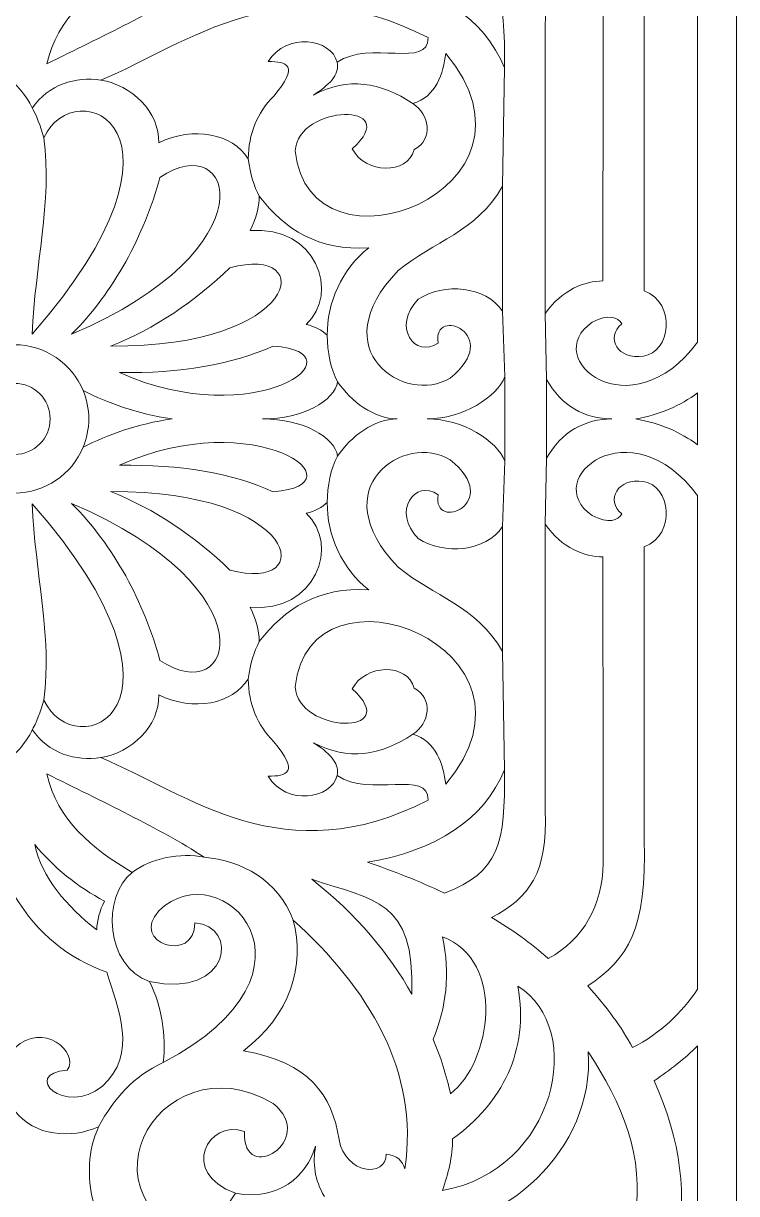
# Model space of a CAD drawing. Header units: centimetres. Extents: x -15.2 to -1.9, y -4.3 to 9.5.
# Drawn here: x -11.93 to -8.77, y -0.81 to 4.37 of the extents above; entities that cross this region are included whole.
import ezdxf

# ---------------------------------------------------------------- set-up
doc = ezdxf.new("R2010")
doc.units = ezdxf.units.CM
doc.header["$MEASUREMENT"] = 0
doc.layers.add('layer 1', color=7, linetype='Continuous')

msp = doc.modelspace()

# ---------------------------------------------------------------- linework, layer by layer
at = {"layer": 'layer 1', "color": 250, "lineweight": 9}
for points, knots in [([(-8.76942, 9.5), (-8.76942, 9.5), (-8.76942, -4.26057), (-8.76942, -4.26057), (-8.76942, -4.26057), (-8.76942, -4.26057), (-15.16363, -4.26057), (-15.16363, -4.26057), (-15.16363, -4.26057), (-15.16363, -4.26057), (-15.16363, 9.5), (-15.16363, 9.5), (-15.16363, 9.5), (-15.16363, 9.5), (-8.76942, 9.5), (-8.76942, 9.5)], [0, 0, 0, 0, 0.2, 0.2, 0.2, 0.2, 0.4, 0.4, 0.4, 0.4, 0.6, 0.6, 0.6, 0.6, 1, 1, 1, 1]), ([(-10.20356, 4.01674), (-10.34518, 4.11232), (-10.4909, 4.13605), (-10.64264, 4.05481), (-10.64264, 4.05481), (-10.55391, 4.11163), (-10.52929, 4.15426), (-10.53847, 4.19972)], [0, 0, 0, 0, 0.3333333, 0.3333333, 0.3333333, 0.3333333, 1, 1, 1, 1]), ([(-12.09599, 3.86562), (-12.06652, 3.9705), (-12.02335, 4.05073), (-11.96648, 4.10629), (-11.96648, 4.10629), (-11.90961, 4.05073), (-11.86644, 3.9705), (-11.83699, 3.86562)], [0, 0, 0, 0, 0.3333333, 0.3333333, 0.3333333, 0.3333333, 1, 1, 1, 1]), ([(-12.26985, 2.74551), (-12.22032, 2.86434), (-12.1029, 2.94822), (-11.96648, 2.94822), (-11.96648, 2.94822), (-11.83008, 2.94822), (-11.71266, 2.86434), (-11.66312, 2.74551)], [0, 0, 0, 0, 0.3333333, 0.3333333, 0.3333333, 0.3333333, 1, 1, 1, 1]), ([(-12.26985, 2.49391), (-12.22032, 2.3751), (-12.1029, 2.29121), (-11.96648, 2.29121), (-11.96648, 2.29121), (-11.83008, 2.29121), (-11.71266, 2.3751), (-11.66312, 2.49391)], [0, 0, 0, 0, 0.3333333, 0.3333333, 0.3333333, 0.3333333, 1, 1, 1, 1]), ([(-12.09599, 1.37381), (-12.06652, 1.26893), (-12.02335, 1.1887), (-11.96648, 1.13315), (-11.96648, 1.13315), (-11.90961, 1.1887), (-11.86644, 1.26893), (-11.83699, 1.37381)], [0, 0, 0, 0, 0.3333333, 0.3333333, 0.3333333, 0.3333333, 1, 1, 1, 1]), ([(-10.20356, 1.22269), (-10.34518, 1.12711), (-10.4909, 1.10337), (-10.64264, 1.18462), (-10.64264, 1.18462), (-10.55391, 1.1278), (-10.52929, 1.08517), (-10.53847, 1.03971)], [0, 0, 0, 0, 0.3333333, 0.3333333, 0.3333333, 0.3333333, 1, 1, 1, 1]), ([(-10.59428, -0.82631), (-10.63994, -0.75189), (-10.64605, -0.67747), (-10.63417, -0.60304), (-10.63417, -0.60304), (-10.67288, -0.7391), (-10.79898, -0.8461), (-10.98776, -0.81157)], [0, 0, 0, 0, 0.3333333, 0.3333333, 0.3333333, 0.3333333, 1, 1, 1, 1])]:
    msp.add_open_spline(points, degree=3, knots=knots, dxfattribs=at)
at = {"layer": 'layer 1', "color": 7, "lineweight": 9}
for points, knots in [([(-8.94222, 2.95983), (-9.23768, 2.55958), (-9.64508, 2.88506), (-9.40842, 3.04838), (-9.40842, 3.04838), (-9.33713, 3.08516), (-9.29313, 3.07095), (-9.27827, 3.04035), (-9.27827, 3.04035), (-9.35155, 2.98061), (-9.29466, 2.87902), (-9.18223, 2.89758), (-9.18223, 2.89758), (-9.06345, 2.91352), (-9.03355, 3.13033), (-9.17826, 3.18728), (-9.17826, 3.18728), (-9.17826, 3.61985), (-9.17826, 4.05242), (-9.17826, 4.48498), (-9.17826, 4.48498), (-9.16562, 4.88004), (-9.25043, 5.01459), (-9.42826, 5.13186), (-9.42826, 5.13186), (-9.34823, 5.22313), (-9.27812, 5.31441), (-9.22983, 5.40568), (-9.22983, 5.40568), (-9.10757, 5.34269), (-9.01426, 5.25418), (-8.94222, 5.14688), (-8.94222, 5.14688), (-8.94222, 5.14688), (-8.94222, 2.95983), (-8.94222, 2.95983)], [0, 0, 0, 0, 0.1, 0.1, 0.1, 0.1, 0.2, 0.2, 0.2, 0.2, 0.3, 0.3, 0.3, 0.3, 0.4, 0.4, 0.4, 0.4, 0.5, 0.5, 0.5, 0.5, 0.6, 0.6, 0.6, 0.6, 0.7, 0.7, 0.7, 0.7, 0.8, 0.8, 0.8, 0.8, 1, 1, 1, 1]), ([(-9.36158, 3.23072), (-9.44182, 3.23104), (-9.54267, 3.19226), (-9.61722, 3.08664), (-9.61722, 3.08664), (-9.61722, 3.50959), (-9.61722, 3.93257), (-9.61722, 4.35553), (-9.61722, 4.35553), (-9.60305, 4.62997), (-9.68991, 4.74318), (-9.85427, 4.82962), (-9.85427, 4.82962), (-9.76478, 4.8813), (-9.68111, 4.94172), (-9.60328, 5.01088), (-9.60328, 5.01088), (-9.44705, 4.92382), (-9.3637, 4.77846), (-9.35977, 4.58792), (-9.35977, 4.58792), (-9.36038, 4.13552), (-9.36098, 3.68313), (-9.36158, 3.23072)], [0, 0, 0, 0, 0.1428571, 0.1428571, 0.1428571, 0.1428571, 0.2857143, 0.2857143, 0.2857143, 0.2857143, 0.4285714, 0.4285714, 0.4285714, 0.4285714, 0.5714286, 0.5714286, 0.5714286, 0.5714286, 0.7142857, 0.7142857, 0.7142857, 0.7142857, 1, 1, 1, 1]), ([(-9.79783, 4.17522), (-9.79296, 4.50005), (-9.81958, 4.62839), (-10.06346, 4.7214), (-10.06346, 4.7214), (-10.17687, 4.66643), (-10.29027, 4.62315), (-10.4037, 4.58411), (-10.4037, 4.58411), (-10.10151, 4.53387), (-9.88413, 4.3936), (-9.79783, 4.17522)], [0, 0, 0, 0, 0.25, 0.25, 0.25, 0.25, 0.5, 0.5, 0.5, 0.5, 1, 1, 1, 1]), ([(-11.44517, 4.62929), (-11.36219, 4.56496), (-11.23291, 4.54182), (-11.12679, 4.56176), (-11.12679, 4.56176), (-11.32897, 4.43205), (-11.58115, 4.31321), (-11.82334, 4.19323), (-11.82334, 4.19323), (-11.77682, 4.3967), (-11.62563, 4.5237), (-11.44517, 4.62929)], [0, 0, 0, 0, 0.25, 0.25, 0.25, 0.25, 0.5, 0.5, 0.5, 0.5, 1, 1, 1, 1]), ([(-10.13584, 4.30952), (-10.77316, 4.63645), (-11.19032, 4.28715), (-11.58472, 4.12041), (-11.58472, 4.12041), (-11.44998, 4.10008), (-11.3239, 3.98113), (-11.3285, 3.84283), (-11.3285, 3.84283), (-11.17187, 3.91788), (-11.00305, 3.88385), (-10.93197, 3.77269), (-10.93197, 3.77269), (-10.93096, 3.88351), (-10.89129, 3.97503), (-10.81911, 4.05025), (-10.81911, 4.05025), (-10.70217, 4.1865), (-10.76216, 4.20379), (-10.8435, 4.20276), (-10.8435, 4.20276), (-10.7642, 4.33597), (-10.56186, 4.30445), (-10.53847, 4.19972), (-10.53847, 4.19972), (-10.39511, 4.30039), (-10.12973, 4.16922), (-10.13584, 4.30952)], [0, 0, 0, 0, 0.125, 0.125, 0.125, 0.125, 0.25, 0.25, 0.25, 0.25, 0.375, 0.375, 0.375, 0.375, 0.5, 0.5, 0.5, 0.5, 0.625, 0.625, 0.625, 0.625, 0.75, 0.75, 0.75, 0.75, 1, 1, 1, 1]), ([(-10.0576, 4.2387), (-10.06666, 4.15231), (-10.09994, 4.04642), (-10.20356, 4.01674), (-10.20356, 4.01674), (-10.12917, 3.97011), (-10.11004, 3.85964), (-10.19748, 3.81301), (-10.19748, 3.81301), (-10.22573, 3.70029), (-10.41488, 3.70557), (-10.47113, 3.81606), (-10.47113, 3.81606), (-10.23895, 4.02741), (-10.71232, 4.01423), (-10.72352, 3.80693), (-10.72352, 3.80693), (-10.66253, 3.20713), (-9.54888, 3.63537), (-10.0576, 4.2387)], [0, 0, 0, 0, 0.1666667, 0.1666667, 0.1666667, 0.1666667, 0.3333333, 0.3333333, 0.3333333, 0.3333333, 0.5, 0.5, 0.5, 0.5, 0.6666667, 0.6666667, 0.6666667, 0.6666667, 1, 1, 1, 1]), ([(-11.83699, 3.86562), (-11.70148, 4.16188), (-11.09013, 3.91108), (-11.88835, 2.99541), (-11.88835, 2.99541), (-11.87708, 3.30009), (-11.7986, 3.58139), (-11.83699, 3.86562)], [0, 0, 0, 0, 0.3333333, 0.3333333, 0.3333333, 0.3333333, 1, 1, 1, 1]), ([(-9.79783, 4.17522), (-9.79783, 4.17522), (-9.80551, 3.65038), (-9.80551, 3.65038), (-9.80551, 3.65038), (-9.80551, 3.65038), (-9.79783, 4.17522), (-9.79783, 4.17522)], [0, 0, 0, 0, 0.3333333, 0.3333333, 0.3333333, 0.3333333, 1, 1, 1, 1]), ([(-11.71412, 2.99456), (-10.82172, 3.37481), (-10.99498, 3.91329), (-11.32271, 3.68974), (-11.32271, 3.68974), (-11.39293, 3.43391), (-11.52705, 3.18028), (-11.71412, 2.99456)], [0, 0, 0, 0, 0.3333333, 0.3333333, 0.3333333, 0.3333333, 1, 1, 1, 1]), ([(-9.80551, 3.65038), (-9.80551, 3.46587), (-9.80551, 3.28134), (-9.80551, 3.09682), (-9.80551, 3.09682), (-9.87979, 3.20887), (-10.0661, 3.22471), (-10.17927, 3.14972), (-10.17927, 3.14972), (-10.29913, 3.02984), (-10.19218, 2.88411), (-10.09111, 2.9558), (-10.09111, 2.9558), (-10.11814, 3.12504), (-9.79729, 2.99224), (-10.03822, 2.80067), (-10.03822, 2.80067), (-10.23685, 2.67726), (-10.60941, 2.92407), (-10.26741, 3.27665), (-10.26741, 3.27665), (-10.10991, 3.40828), (-9.92422, 3.44472), (-9.80551, 3.65038)], [0, 0, 0, 0, 0.1428571, 0.1428571, 0.1428571, 0.1428571, 0.2857143, 0.2857143, 0.2857143, 0.2857143, 0.4285714, 0.4285714, 0.4285714, 0.4285714, 0.5714286, 0.5714286, 0.5714286, 0.5714286, 0.7142857, 0.7142857, 0.7142857, 0.7142857, 1, 1, 1, 1]), ([(-10.58222, 2.99036), (-10.60302, 3.01163), (-10.63676, 3.0289), (-10.67541, 3.03814), (-10.67541, 3.03814), (-10.52392, 3.1759), (-10.63262, 3.48016), (-10.92389, 3.45389), (-10.92389, 3.45389), (-10.89919, 3.50485), (-10.88247, 3.55583), (-10.88326, 3.6068), (-10.88326, 3.6068), (-10.77116, 3.45867), (-10.61864, 3.36309), (-10.39823, 3.37743), (-10.39823, 3.37743), (-10.5177, 3.28465), (-10.58301, 3.13252), (-10.58222, 2.99036)], [0, 0, 0, 0, 0.1666667, 0.1666667, 0.1666667, 0.1666667, 0.3333333, 0.3333333, 0.3333333, 0.3333333, 0.5, 0.5, 0.5, 0.5, 0.6666667, 0.6666667, 0.6666667, 0.6666667, 1, 1, 1, 1]), ([(-11.54179, 2.94198), (-10.70105, 2.93559), (-10.62025, 3.39543), (-11.01308, 3.28957), (-11.01308, 3.28957), (-11.1657, 3.14182), (-11.34729, 3.01768), (-11.54179, 2.94198)], [0, 0, 0, 0, 0.3333333, 0.3333333, 0.3333333, 0.3333333, 1, 1, 1, 1]), ([(-9.80551, 3.09682), (-9.80551, 3.09682), (-9.79538, 2.80723), (-9.79538, 2.80723), (-9.79538, 2.80723), (-9.79538, 2.80723), (-9.80551, 3.09682), (-9.80551, 3.09682)], [0, 0, 0, 0, 0.3333333, 0.3333333, 0.3333333, 0.3333333, 1, 1, 1, 1]), ([(-9.61722, 3.08664), (-9.61722, 3.08664), (-9.61082, 2.7944), (-9.61082, 2.7944), (-9.61082, 2.7944), (-9.61082, 2.7944), (-9.61722, 3.08664), (-9.61722, 3.08664)], [0, 0, 0, 0, 0.3333333, 0.3333333, 0.3333333, 0.3333333, 1, 1, 1, 1]), ([(-11.50209, 2.8255), (-10.89839, 2.55319), (-10.4167, 2.91248), (-10.82114, 2.94257), (-10.82114, 2.94257), (-11.00313, 2.86014), (-11.2333, 2.82032), (-11.50209, 2.8255)], [0, 0, 0, 0, 0.3333333, 0.3333333, 0.3333333, 0.3333333, 1, 1, 1, 1]), ([(-9.79538, 2.80723), (-9.83009, 2.71697), (-9.98055, 2.61977), (-10.14027, 2.61971), (-10.14027, 2.61971), (-9.98055, 2.61966), (-9.83009, 2.52246), (-9.79538, 2.4322), (-9.79538, 2.4322), (-9.79538, 2.55721), (-9.79538, 2.68222), (-9.79538, 2.80723)], [0, 0, 0, 0, 0.25, 0.25, 0.25, 0.25, 0.5, 0.5, 0.5, 0.5, 1, 1, 1, 1]), ([(-11.8091, 2.61971), (-11.8091, 2.70646), (-11.8798, 2.77716), (-11.96648, 2.77716), (-11.96648, 2.77716), (-12.05318, 2.77716), (-12.12388, 2.70646), (-12.12388, 2.61971), (-12.12388, 2.61971), (-12.12388, 2.53297), (-12.05318, 2.46227), (-11.96648, 2.46227), (-11.96648, 2.46227), (-11.8798, 2.46227), (-11.8091, 2.53297), (-11.8091, 2.61971)], [0, 0, 0, 0, 0.2, 0.2, 0.2, 0.2, 0.4, 0.4, 0.4, 0.4, 0.6, 0.6, 0.6, 0.6, 1, 1, 1, 1]), ([(-10.27217, 2.61971), (-10.37365, 2.61977), (-10.47739, 2.69683), (-10.53636, 2.78461), (-10.53636, 2.78461), (-10.54965, 2.70028), (-10.68794, 2.61977), (-10.86841, 2.61971), (-10.86841, 2.61971), (-10.68794, 2.61966), (-10.54965, 2.53915), (-10.53636, 2.45482), (-10.53636, 2.45482), (-10.47739, 2.5426), (-10.37365, 2.61966), (-10.27217, 2.61971)], [0, 0, 0, 0, 0.2, 0.2, 0.2, 0.2, 0.4, 0.4, 0.4, 0.4, 0.6, 0.6, 0.6, 0.6, 1, 1, 1, 1]), ([(-9.32111, 2.61971), (-9.44038, 2.61977), (-9.54558, 2.67694), (-9.61082, 2.7944), (-9.61082, 2.7944), (-9.61082, 2.67795), (-9.61082, 2.56149), (-9.61082, 2.44503), (-9.61082, 2.44503), (-9.54558, 2.56249), (-9.44038, 2.61966), (-9.32111, 2.61971)], [0, 0, 0, 0, 0.25, 0.25, 0.25, 0.25, 0.5, 0.5, 0.5, 0.5, 1, 1, 1, 1]), ([(-11.26827, 2.61971), (-11.4263, 2.64239), (-11.55383, 2.68976), (-11.66312, 2.74551), (-11.66312, 2.74551), (-11.64697, 2.70674), (-11.63804, 2.66427), (-11.63804, 2.61971), (-11.63804, 2.61971), (-11.63804, 2.57515), (-11.64697, 2.53267), (-11.66312, 2.49391), (-11.66312, 2.49391), (-11.55383, 2.54968), (-11.4263, 2.59705), (-11.26827, 2.61971)], [0, 0, 0, 0, 0.2, 0.2, 0.2, 0.2, 0.4, 0.4, 0.4, 0.4, 0.6, 0.6, 0.6, 0.6, 1, 1, 1, 1]), ([(-8.94222, 2.73528), (-9.01703, 2.67786), (-9.1103, 2.63827), (-9.21617, 2.61971), (-9.21617, 2.61971), (-9.1103, 2.60116), (-9.01703, 2.56157), (-8.94222, 2.50415), (-8.94222, 2.50415), (-8.94222, 2.50415), (-8.94222, 2.73528), (-8.94222, 2.73528)], [0, 0, 0, 0, 0.25, 0.25, 0.25, 0.25, 0.5, 0.5, 0.5, 0.5, 1, 1, 1, 1]), ([(-11.50209, 2.41393), (-10.89839, 2.68624), (-10.4167, 2.32694), (-10.82114, 2.29686), (-10.82114, 2.29686), (-11.00313, 2.37929), (-11.2333, 2.41912), (-11.50209, 2.41393)], [0, 0, 0, 0, 0.3333333, 0.3333333, 0.3333333, 0.3333333, 1, 1, 1, 1]), ([(-8.94222, 2.2796), (-9.23768, 2.67985), (-9.64508, 2.35438), (-9.40842, 2.19104), (-9.40842, 2.19104), (-9.33713, 2.15427), (-9.29313, 2.16848), (-9.27827, 2.19908), (-9.27827, 2.19908), (-9.35155, 2.25881), (-9.29466, 2.36042), (-9.18223, 2.34184), (-9.18223, 2.34184), (-9.06345, 2.32591), (-9.03355, 2.1091), (-9.17826, 2.05215), (-9.17826, 2.05215), (-9.17826, 1.61957), (-9.17826, 1.18702), (-9.17826, 0.75444), (-9.17826, 0.75444), (-9.16562, 0.35938), (-9.25043, 0.22484), (-9.42826, 0.10757), (-9.42826, 0.10757), (-9.34823, 0.0163), (-9.27812, -0.07498), (-9.22983, -0.16625), (-9.22983, -0.16625), (-9.10757, -0.10327), (-9.01426, -0.01475), (-8.94222, 0.09255), (-8.94222, 0.09255), (-8.94222, 0.09255), (-8.94222, 2.2796), (-8.94222, 2.2796)], [0, 0, 0, 0, 0.1, 0.1, 0.1, 0.1, 0.2, 0.2, 0.2, 0.2, 0.3, 0.3, 0.3, 0.3, 0.4, 0.4, 0.4, 0.4, 0.5, 0.5, 0.5, 0.5, 0.6, 0.6, 0.6, 0.6, 0.7, 0.7, 0.7, 0.7, 0.8, 0.8, 0.8, 0.8, 1, 1, 1, 1]), ([(-9.80551, 1.58904), (-9.80551, 1.77356), (-9.80551, 1.95808), (-9.80551, 2.1426), (-9.80551, 2.1426), (-9.87979, 2.03056), (-10.0661, 2.01471), (-10.17927, 2.08971), (-10.17927, 2.08971), (-10.29913, 2.20958), (-10.19218, 2.35532), (-10.09111, 2.28363), (-10.09111, 2.28363), (-10.11814, 2.11439), (-9.79729, 2.24719), (-10.03822, 2.43876), (-10.03822, 2.43876), (-10.23685, 2.56216), (-10.60941, 2.31535), (-10.26741, 1.96278), (-10.26741, 1.96278), (-10.10991, 1.83114), (-9.92422, 1.79471), (-9.80551, 1.58904)], [0, 0, 0, 0, 0.1428571, 0.1428571, 0.1428571, 0.1428571, 0.2857143, 0.2857143, 0.2857143, 0.2857143, 0.4285714, 0.4285714, 0.4285714, 0.4285714, 0.5714286, 0.5714286, 0.5714286, 0.5714286, 0.7142857, 0.7142857, 0.7142857, 0.7142857, 1, 1, 1, 1]), ([(-9.61722, 2.1528), (-9.61722, 2.1528), (-9.61082, 2.44503), (-9.61082, 2.44503), (-9.61082, 2.44503), (-9.61082, 2.44503), (-9.61722, 2.1528), (-9.61722, 2.1528)], [0, 0, 0, 0, 0.3333333, 0.3333333, 0.3333333, 0.3333333, 1, 1, 1, 1]), ([(-9.80551, 2.1426), (-9.80551, 2.1426), (-9.79538, 2.4322), (-9.79538, 2.4322), (-9.79538, 2.4322), (-9.79538, 2.4322), (-9.80551, 2.1426), (-9.80551, 2.1426)], [0, 0, 0, 0, 0.3333333, 0.3333333, 0.3333333, 0.3333333, 1, 1, 1, 1]), ([(-11.54179, 2.29745), (-10.70105, 2.30384), (-10.62025, 1.84399), (-11.01308, 1.94986), (-11.01308, 1.94986), (-11.1657, 2.09762), (-11.34729, 2.22176), (-11.54179, 2.29745)], [0, 0, 0, 0, 0.3333333, 0.3333333, 0.3333333, 0.3333333, 1, 1, 1, 1]), ([(-11.83699, 1.37381), (-11.70148, 1.07755), (-11.09013, 1.32836), (-11.88835, 2.24401), (-11.88835, 2.24401), (-11.87708, 1.93934), (-11.7986, 1.65803), (-11.83699, 1.37381)], [0, 0, 0, 0, 0.3333333, 0.3333333, 0.3333333, 0.3333333, 1, 1, 1, 1]), ([(-11.71412, 2.24488), (-10.82172, 1.86462), (-10.99498, 1.32614), (-11.32271, 1.54969), (-11.32271, 1.54969), (-11.39293, 1.80552), (-11.52705, 2.05915), (-11.71412, 2.24488)], [0, 0, 0, 0, 0.3333333, 0.3333333, 0.3333333, 0.3333333, 1, 1, 1, 1]), ([(-10.58222, 2.24907), (-10.60302, 2.2278), (-10.63676, 2.21053), (-10.67541, 2.20129), (-10.67541, 2.20129), (-10.52392, 2.06353), (-10.63262, 1.75928), (-10.92389, 1.78554), (-10.92389, 1.78554), (-10.89919, 1.73457), (-10.88247, 1.6836), (-10.88326, 1.63263), (-10.88326, 1.63263), (-10.77116, 1.78077), (-10.61864, 1.87633), (-10.39823, 1.862), (-10.39823, 1.862), (-10.5177, 1.95478), (-10.58301, 2.1069), (-10.58222, 2.24907)], [0, 0, 0, 0, 0.1666667, 0.1666667, 0.1666667, 0.1666667, 0.3333333, 0.3333333, 0.3333333, 0.3333333, 0.5, 0.5, 0.5, 0.5, 0.6666667, 0.6666667, 0.6666667, 0.6666667, 1, 1, 1, 1]), ([(-9.36158, 2.00871), (-9.44182, 2.00838), (-9.54267, 2.04716), (-9.61722, 2.1528), (-9.61722, 2.1528), (-9.61722, 1.72982), (-9.61722, 1.30686), (-9.61722, 0.88389), (-9.61722, 0.88389), (-9.60305, 0.60946), (-9.68991, 0.49625), (-9.85427, 0.40982), (-9.85427, 0.40982), (-9.76478, 0.35814), (-9.68111, 0.29772), (-9.60328, 0.22855), (-9.60328, 0.22855), (-9.44705, 0.3156), (-9.3637, 0.46096), (-9.35977, 0.65151), (-9.35977, 0.65151), (-9.36038, 1.1039), (-9.36098, 1.55631), (-9.36158, 2.00871)], [0, 0, 0, 0, 0.1428571, 0.1428571, 0.1428571, 0.1428571, 0.2857143, 0.2857143, 0.2857143, 0.2857143, 0.4285714, 0.4285714, 0.4285714, 0.4285714, 0.5714286, 0.5714286, 0.5714286, 0.5714286, 0.7142857, 0.7142857, 0.7142857, 0.7142857, 1, 1, 1, 1]), ([(-10.0576, 1.00072), (-10.06666, 1.08712), (-10.09994, 1.19302), (-10.20356, 1.22269), (-10.20356, 1.22269), (-10.12917, 1.26931), (-10.11004, 1.3798), (-10.19748, 1.42642), (-10.19748, 1.42642), (-10.22573, 1.53914), (-10.41488, 1.53386), (-10.47113, 1.42337), (-10.47113, 1.42337), (-10.23895, 1.21201), (-10.71232, 1.2252), (-10.72352, 1.4325), (-10.72352, 1.4325), (-10.66253, 2.03229), (-9.54888, 1.60405), (-10.0576, 1.00072)], [0, 0, 0, 0, 0.1666667, 0.1666667, 0.1666667, 0.1666667, 0.3333333, 0.3333333, 0.3333333, 0.3333333, 0.5, 0.5, 0.5, 0.5, 0.6666667, 0.6666667, 0.6666667, 0.6666667, 1, 1, 1, 1]), ([(-9.79783, 1.06421), (-9.79783, 1.06421), (-9.80551, 1.58904), (-9.80551, 1.58904), (-9.80551, 1.58904), (-9.80551, 1.58904), (-9.79783, 1.06421), (-9.79783, 1.06421)], [0, 0, 0, 0, 0.3333333, 0.3333333, 0.3333333, 0.3333333, 1, 1, 1, 1]), ([(-10.13584, 0.9299), (-10.77316, 0.60298), (-11.19032, 0.95228), (-11.58472, 1.11901), (-11.58472, 1.11901), (-11.44998, 1.13934), (-11.3239, 1.2583), (-11.3285, 1.39659), (-11.3285, 1.39659), (-11.17187, 1.32154), (-11.00305, 1.35558), (-10.93197, 1.46675), (-10.93197, 1.46675), (-10.93096, 1.35592), (-10.89129, 1.26441), (-10.81911, 1.18918), (-10.81911, 1.18918), (-10.70217, 1.05294), (-10.76216, 1.03564), (-10.8435, 1.03666), (-10.8435, 1.03666), (-10.7642, 0.90346), (-10.56186, 0.93499), (-10.53847, 1.03971), (-10.53847, 1.03971), (-10.39511, 0.93906), (-10.12973, 1.07021), (-10.13584, 0.9299)], [0, 0, 0, 0, 0.125, 0.125, 0.125, 0.125, 0.25, 0.25, 0.25, 0.25, 0.375, 0.375, 0.375, 0.375, 0.5, 0.5, 0.5, 0.5, 0.625, 0.625, 0.625, 0.625, 0.75, 0.75, 0.75, 0.75, 1, 1, 1, 1]), ([(-11.44517, 0.61015), (-11.36219, 0.67446), (-11.23291, 0.69761), (-11.12679, 0.67768), (-11.12679, 0.67768), (-11.32897, 0.80738), (-11.58115, 0.92621), (-11.82334, 1.04621), (-11.82334, 1.04621), (-11.77682, 0.84273), (-11.62563, 0.71573), (-11.44517, 0.61015)], [0, 0, 0, 0, 0.25, 0.25, 0.25, 0.25, 0.5, 0.5, 0.5, 0.5, 1, 1, 1, 1]), ([(-9.79783, 1.06421), (-9.79296, 0.73937), (-9.81958, 0.61104), (-10.06346, 0.51803), (-10.06346, 0.51803), (-10.17687, 0.573), (-10.29027, 0.61628), (-10.4037, 0.65532), (-10.4037, 0.65532), (-10.10151, 0.70557), (-9.88413, 0.84584), (-9.79783, 1.06421)], [0, 0, 0, 0, 0.25, 0.25, 0.25, 0.25, 0.5, 0.5, 0.5, 0.5, 1, 1, 1, 1]), ([(-11.60272, 0.35533), (-11.60107, 0.39791), (-11.58963, 0.44047), (-11.56833, 0.48303), (-11.56833, 0.48303), (-11.68545, 0.5438), (-11.79555, 0.63379), (-11.87758, 0.73387), (-11.87758, 0.73387), (-11.84572, 0.58629), (-11.73709, 0.46051), (-11.60272, 0.35533)], [0, 0, 0, 0, 0.25, 0.25, 0.25, 0.25, 0.5, 0.5, 0.5, 0.5, 1, 1, 1, 1]), ([(-11.3083, -0.23178), (-11.29431, -0.10842), (-11.31386, 0.01151), (-11.36853, 0.12643), (-11.36853, 0.12643), (-11.00928, 0.04823), (-10.97122, 0.3758), (-11.16882, 0.38636), (-11.16882, 0.38636), (-11.16776, 0.203), (-11.46046, 0.29599), (-11.32733, 0.44026), (-11.32733, 0.44026), (-11.05091, 0.70709), (-10.5331, 0.17452), (-11.3083, -0.23178)], [0, 0, 0, 0, 0.2, 0.2, 0.2, 0.2, 0.4, 0.4, 0.4, 0.4, 0.6, 0.6, 0.6, 0.6, 1, 1, 1, 1]), ([(-10.65009, 0.57952), (-10.3755, 0.48483), (-10.19432, 0.49376), (-10.20711, 0.07075), (-10.20711, 0.07075), (-10.30558, 0.24655), (-10.45047, 0.42256), (-10.65009, 0.57952)], [0, 0, 0, 0, 0.3333333, 0.3333333, 0.3333333, 0.3333333, 1, 1, 1, 1]), ([(-11.96648, 0.50683), (-12.07051, 0.33452), (-12.20471, 0.23004), (-12.37425, 0.16763), (-12.37425, 0.16763), (-12.42495, 0.0123), (-12.51372, -0.19692), (-12.35522, -0.3364), (-12.35522, -0.3364), (-12.18826, -0.47482), (-11.99185, -0.28039), (-12.19989, -0.26666), (-12.19989, -0.26666), (-12.25406, -0.18646), (-12.09216, -0.04643), (-11.96648, -0.16838), (-11.96648, -0.16838), (-11.84081, -0.04643), (-11.67892, -0.18646), (-11.73309, -0.26666), (-11.73309, -0.26666), (-11.94113, -0.28039), (-11.74472, -0.47482), (-11.57776, -0.3364), (-11.57776, -0.3364), (-11.41925, -0.19692), (-11.50803, 0.0123), (-11.55873, 0.16763), (-11.55873, 0.16763), (-11.72827, 0.23004), (-11.86247, 0.33452), (-11.96648, 0.50683)], [0, 0, 0, 0, 0.1111111, 0.1111111, 0.1111111, 0.1111111, 0.2222222, 0.2222222, 0.2222222, 0.2222222, 0.3333333, 0.3333333, 0.3333333, 0.3333333, 0.4444444, 0.4444444, 0.4444444, 0.4444444, 0.5555556, 0.5555556, 0.5555556, 0.5555556, 0.6666667, 0.6666667, 0.6666667, 0.6666667, 0.7777778, 0.7777778, 0.7777778, 0.7777778, 1, 1, 1, 1]), ([(-10.9528, -0.17998), (-10.66107, -0.23192), (-10.56063, -0.37595), (-10.52953, -0.57387), (-10.52953, -0.57387), (-10.50257, -0.7287), (-10.32131, -0.7434), (-10.32082, -0.63854), (-10.32082, -0.63854), (-10.27512, -0.64264), (-10.24662, -0.66956), (-10.23852, -0.70321), (-10.23852, -0.70321), (-10.17169, -0.26965), (-10.40269, 0.09897), (-10.73235, 0.39909), (-10.73235, 0.39909), (-10.67793, 0.20164), (-10.74555, -0.02567), (-10.9528, -0.17998)], [0, 0, 0, 0, 0.1666667, 0.1666667, 0.1666667, 0.1666667, 0.3333333, 0.3333333, 0.3333333, 0.3333333, 0.5, 0.5, 0.5, 0.5, 0.6666667, 0.6666667, 0.6666667, 0.6666667, 1, 1, 1, 1]), ([(-10.03654, -0.37084), (-10.05349, -0.29033), (-10.07892, -0.20982), (-10.11282, -0.1293), (-10.11282, -0.1293), (-10.05535, 0.01028), (-10.03575, 0.16017), (-10.07151, 0.32518), (-10.07151, 0.32518), (-9.78891, 0.21686), (-9.85512, -0.2318), (-10.03654, -0.37084)], [0, 0, 0, 0, 0.25, 0.25, 0.25, 0.25, 0.5, 0.5, 0.5, 0.5, 1, 1, 1, 1]), ([(-10.07151, -0.79991), (-10.04554, -0.72363), (-10.02754, -0.64735), (-10.027, -0.57108), (-10.027, -0.57108), (-9.80928, -0.41271), (-9.68637, -0.18176), (-9.73778, 0.10589), (-9.73778, 0.10589), (-9.43401, -0.08348), (-9.56696, -0.70694), (-10.07151, -0.79991)], [0, 0, 0, 0, 0.25, 0.25, 0.25, 0.25, 0.5, 0.5, 0.5, 0.5, 1, 1, 1, 1]), ([(-10.99649, -1.0914), (-11.05954, -1.0025), (-11.06173, -0.90485), (-10.98776, -0.81157), (-10.98776, -0.81157), (-11.24061, -0.72195), (-11.10726, -0.48001), (-10.9484, -0.53831), (-10.9484, -0.53831), (-10.95914, -0.78261), (-10.62212, -0.57676), (-10.82161, -0.41371), (-10.82161, -0.41371), (-11.3264, -0.11148), (-11.79023, -0.89665), (-10.99649, -1.0914)], [0, 0, 0, 0, 0.2, 0.2, 0.2, 0.2, 0.4, 0.4, 0.4, 0.4, 0.6, 0.6, 0.6, 0.6, 1, 1, 1, 1]), ([(-10.16785, -1.59107), (-10.2524, -1.47972), (-10.38087, -1.20369), (-10.20301, -0.98356), (-10.20301, -0.98356), (-9.80203, -0.97712), (-9.39674, -0.61966), (-9.42606, -0.18422), (-9.42606, -0.18422), (-9.27809, -0.41308), (-9.17305, -0.65129), (-9.22143, -0.92281), (-9.22143, -0.92281), (-9.62322, -0.79173), (-9.95469, -1.06564), (-9.90886, -1.3129), (-9.90886, -1.3129), (-9.86248, -1.4941), (-10.01063, -1.63585), (-10.08152, -1.49196), (-10.08152, -1.49196), (-10.14547, -1.50794), (-10.16145, -1.54099), (-10.16785, -1.59107)], [0, 0, 0, 0, 0.1428571, 0.1428571, 0.1428571, 0.1428571, 0.2857143, 0.2857143, 0.2857143, 0.2857143, 0.4285714, 0.4285714, 0.4285714, 0.4285714, 0.5714286, 0.5714286, 0.5714286, 0.5714286, 0.7142857, 0.7142857, 0.7142857, 0.7142857, 1, 1, 1, 1]), ([(-8.94222, -0.15906), (-8.99781, -0.21428), (-9.063, -0.26514), (-9.13461, -0.31309), (-9.13461, -0.31309), (-9.01703, -0.576), (-8.98099, -0.82933), (-9.04332, -1.07108), (-9.04332, -1.07108), (-8.98317, -1.16274), (-8.94987, -1.25856), (-8.94222, -1.35176), (-8.94222, -1.35176), (-8.94222, -1.35176), (-8.94222, -0.15906), (-8.94222, -0.15906)], [0, 0, 0, 0, 0.2, 0.2, 0.2, 0.2, 0.4, 0.4, 0.4, 0.4, 0.6, 0.6, 0.6, 0.6, 1, 1, 1, 1]), ([(-11.96648, -0.44529), (-12.0539, -0.56095), (-12.21772, -0.57023), (-12.33841, -0.51724), (-12.33841, -0.51724), (-12.29045, -0.62555), (-12.28735, -0.73695), (-12.3152, -0.85145), (-12.3152, -0.85145), (-12.23377, -0.97581), (-12.11599, -1.07134), (-11.96648, -1.07657), (-11.96648, -1.07657), (-11.81697, -1.07134), (-11.69919, -0.97581), (-11.61777, -0.85145), (-11.61777, -0.85145), (-11.64562, -0.73695), (-11.64253, -0.62555), (-11.59457, -0.51724), (-11.59457, -0.51724), (-11.71526, -0.57023), (-11.87906, -0.56095), (-11.96648, -0.44529)], [0, 0, 0, 0, 0.1428571, 0.1428571, 0.1428571, 0.1428571, 0.2857143, 0.2857143, 0.2857143, 0.2857143, 0.4285714, 0.4285714, 0.4285714, 0.4285714, 0.5714286, 0.5714286, 0.5714286, 0.5714286, 0.7142857, 0.7142857, 0.7142857, 0.7142857, 1, 1, 1, 1])]:
    msp.add_open_spline(points, degree=3, knots=knots, dxfattribs=at)
at = {"layer": 'layer 1', "color": 250, "lineweight": 9}
for points in [[(-11.58472, 4.12041), (-11.69639, 4.13852), (-11.81616, 4.1016), (-11.88806, 3.99662)], [(-10.93197, 3.77269), (-10.92333, 3.7022), (-10.90541, 3.65028), (-10.88326, 3.6068)], [(-10.58222, 2.99036), (-10.58195, 2.91695), (-10.56667, 2.83947), (-10.53636, 2.78461)], [(-10.58222, 2.24907), (-10.58195, 2.32247), (-10.56667, 2.39995), (-10.53636, 2.45482)], [(-10.93197, 1.46675), (-10.92333, 1.53723), (-10.90541, 1.58914), (-10.88326, 1.63263)], [(-11.58472, 1.11901), (-11.69639, 1.10091), (-11.81616, 1.13783), (-11.88806, 1.24281)], [(-10.73235, 0.39909), (-10.80142, 0.57757), (-10.95999, 0.66171), (-11.12679, 0.67768)], [(-11.36853, 0.12643), (-11.56651, 0.19524), (-11.58077, 0.50531), (-11.44517, 0.61015)], [(-11.3083, -0.23178), (-11.44037, -0.29385), (-11.52503, -0.38914), (-11.59457, -0.51724)]]:
    msp.add_open_spline(points, degree=3, dxfattribs=at)

doc.saveas('drawing.dxf')
